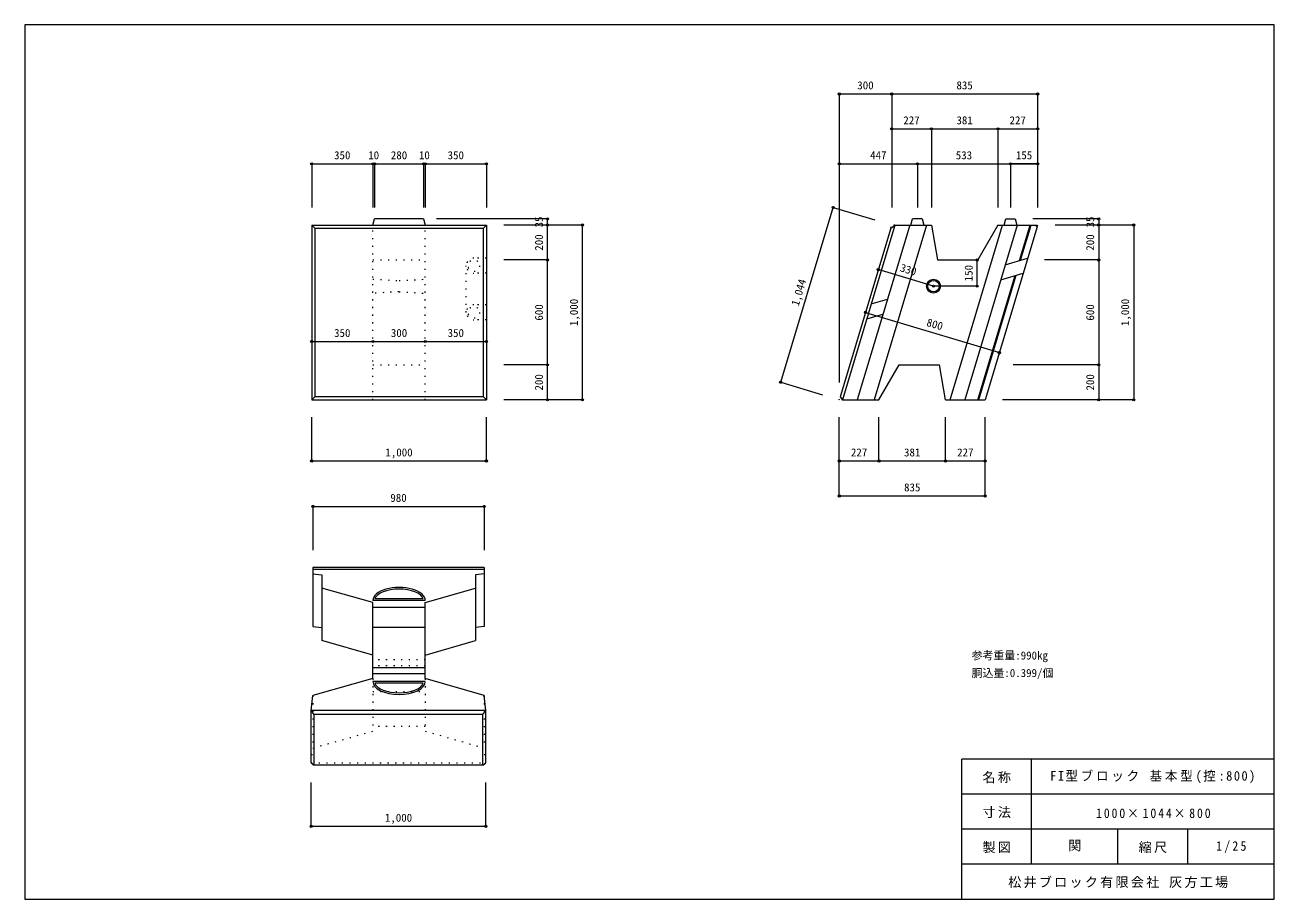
# Model space of a CAD drawing. Units: millimetres, scale not verified. Extents: x 138 to 7288, y 125 to 5125.
import ezdxf
from ezdxf.enums import TextEntityAlignment as Align

# ---------------------------------------------------------------- set-up
doc = ezdxf.new("R2010")
doc.units = ezdxf.units.MM
doc.header["$LTSCALE"] = 25
doc.header["$PDMODE"] = 32
doc.header["$PDSIZE"] = 12.5
doc.linetypes.add('DOTTED', pattern=[1.75, 0.25, -1.5])
for name, color, linetype, lineweight in [('_0-0_', 7, 'Continuous', 18), ('_0-1_', 7, 'Continuous', 18), ('_0-2_', 4, 'Continuous', 9)]:
    doc.layers.add(name, color=color, linetype=linetype, lineweight=lineweight)
doc.styles.add('ＭＳ ゴシック', font='')
doc.styles.get('ＭＳ ゴシック').set_extended_font_data('MS Gothic')

msp = doc.modelspace()

# ---------------------------------------------------------------- linework, layer by layer
at = {"layer": '_0-0_'}
for p, q in [((7287.5, 5125), (137.5, 5125)), ((137.5, 5125), (137.5, 125)), ((7287.5, 125), (7287.5, 5125)), ((7287.5, 925), (5500, 925)), ((5500, 125), (5500, 925)), ((5900, 325), (5900, 925)), ((7287.5, 725), (5500, 725)), ((7287.5, 525), (5500, 525)), ((6393.75, 325), (6393.75, 525)), ((6793.75, 325), (6793.75, 525)), ((7287.5, 325), (5500, 325)), ((137.5, 125), (7287.5, 125))]:
    msp.add_line(p, q, dxfattribs=at)
at = {"layer": '_0-1_'}
for p, q in [((2128.8, 3980.73), (2138.8, 4015.73)), ((2418.8, 4015.73), (2138.8, 4015.73)), ((2418.8, 4015.73), (2428.8, 3980.73)), ((5208.94, 3980.73), (5218.94, 4015.73)), ((5272.94, 4015.73), (5218.94, 4015.73)), ((5272.94, 4015.73), (5282.94, 3980.73)), ((5742.16, 3980.73), (5752.16, 4015.73)), ((5752.16, 4015.73), (5806.16, 4015.73)), ((5806.16, 4015.73), (5816.16, 3980.73)), ((1778.8, 3980.73), (1778.8, 2980.73)), ((1778.8, 3980.73), (2778.8, 3980.73)), ((1778.8, 3980.73), (1796.3, 3963.23)), ((1796.3, 3963.23), (1796.3, 2998.23)), ((1796.3, 3963.23), (2761.3, 3963.23)), ((2761.3, 3963.23), (2778.8, 3980.73)), ((2761.3, 2998.23), (2761.3, 3963.23)), ((2778.8, 3980.73), (2778.8, 2980.73)), ((5093.76, 3963.49), (4804.11, 2997.97)), ((5117.21, 3980.73), (4817.21, 2980.73)), ((5201.94, 3980.73), (4901.94, 2980.73)), ((5298.94, 3980.73), (4998.94, 2980.73)), ((5093.76, 3963.49), (5117.21, 3980.73)), ((5117.21, 3980.73), (5325.94, 3980.73)), ((5325.94, 3980.73), (5361.2, 3780.73)), ((5434.16, 2980.73), (5734.16, 3980.73)), ((5817.16, 3980.73), (5517.16, 2980.73)), ((5706.94, 3980.73), (5591.47, 3780.73)), ((5931.29, 3971.15), (5634.16, 2980.73)), ((5706.94, 3980.73), (5924.16, 3980.73)), ((5831.46, 3777.59), (5892.4, 3980.73)), ((5837.18, 3779.26), (5897.62, 3980.73)), ((5931.29, 3971.15), (5924.16, 3980.73)), ((5749, 3753.53), (5877.23, 3790.95)), ((5361.2, 3780.73), (5591.47, 3780.73)), ((5592.4, 2980.73), (5805.6, 3691.39)), ((5597.62, 2980.73), (5811.32, 3693.05)), ((5723.14, 3667.32), (5851.37, 3704.74)), ((4981.89, 3529.66), (5074.75, 3556.76)), ((4956.03, 3443.45), (5048.89, 3470.55)), ((5025.94, 2980.73), (5141.41, 3180.73)), ((5141.41, 3180.73), (5371.67, 3180.73)), ((5406.94, 2980.73), (5371.67, 3180.73)), ((1778.8, 2980.73), (1796.3, 2998.23)), ((1778.8, 2980.73), (2778.8, 2980.73)), ((2761.3, 2998.23), (1796.3, 2998.23)), ((2761.3, 2998.23), (2778.8, 2980.73)), ((4804.11, 2997.97), (4817.21, 2980.73)), ((4817.21, 2980.73), (5025.94, 2980.73)), ((5406.94, 2980.73), (5634.16, 2980.73)), ((5434.16, 2980.73), (5634.16, 2980.73)), ((2765.95, 2020.82), (1785.95, 2020.82)), ((1785.95, 2020.82), (1785.95, 1684.28)), ((2765.95, 2010.82), (1785.95, 2010.82)), ((2765.95, 2020.82), (2765.95, 1684.28)), ((1785.95, 1984.28), (1835.95, 1979.06)), ((1835.95, 1979.06), (1835.95, 1603.82)), ((2765.95, 1984.28), (2715.95, 1979.06)), ((2715.95, 1979.06), (2715.95, 1603.82)), ((2128.8, 1820.82), (1835.95, 1903.82)), ((2428.8, 1820.82), (2715.95, 1903.82)), ((2428.8, 1832.82), (2128.8, 1832.82)), ((2128.8, 1385.6), (2128.8, 1820.82)), ((2128.8, 1793.82), (2428.8, 1793.82)), ((2417.13, 1842.82), (2140.47, 1842.82)), ((2428.8, 1385.6), (2428.8, 1820.82)), ((1785.95, 1684.28), (1835.95, 1679.06)), ((2428.8, 1678.13), (2128.8, 1678.13)), ((2765.95, 1684.28), (2715.95, 1679.06)), ((2128.8, 1520.82), (1835.95, 1603.82)), ((2428.8, 1520.82), (2715.95, 1603.82)), ((2428.8, 1447.86), (2128.8, 1447.86)), ((2128.8, 1385.6), (1785.95, 1288.6)), ((2428.8, 1412.6), (2128.8, 1412.6)), ((2428.8, 1369.6), (2128.8, 1369.6)), ((2417.13, 1359.6), (2140.47, 1359.6)), ((2765.95, 1288.6), (2428.8, 1385.6)), ((1775.95, 1203.87), (1785.95, 1288.6)), ((2775.95, 1203.87), (2765.95, 1288.6)), ((1793.45, 1180.42), (1775.95, 1203.87)), ((2775.95, 1203.87), (1775.95, 1203.87)), ((1775.95, 903.87), (1775.95, 1203.87)), ((2758.45, 1180.42), (1793.45, 1180.42)), ((1793.45, 890.77), (1793.45, 1180.42)), ((2758.45, 1180.42), (2775.95, 1203.87)), ((2758.45, 890.77), (2758.45, 1180.42)), ((2775.95, 903.87), (2775.95, 1203.87)), ((1775.95, 903.87), (1793.45, 890.77)), ((2758.45, 890.77), (1793.45, 890.77)), ((2758.45, 890.77), (2775.95, 903.87))]:
    msp.add_line(p, q, dxfattribs=at)
at = {"layer": '_0-1_', "linetype": 'DOTTED'}
for p, q in [((2128.8, 2980.73), (2128.8, 3980.73)), ((2428.8, 2980.73), (2428.8, 3980.73)), ((5093.76, 3963.49), (5098.94, 3980.73)), ((5117.21, 3980.73), (5098.94, 3980.73)), ((5924.16, 3980.73), (5934.16, 3980.73)), ((5934.16, 3980.73), (5931.29, 3971.15)), ((2778.8, 3790.95), (2706.9, 3790.95)), ((2128.8, 3780.73), (2428.8, 3780.73)), ((2663.8, 3480.71), (2663.8, 3747.84)), ((2128.8, 3670.73), (2278.8, 3663.23)), ((2278.8, 3663.23), (2428.8, 3670.73)), ((2778.8, 3704.74), (2706.9, 3704.74)), ((2278.8, 3598.23), (2128.8, 3590.73)), ((2278.8, 3598.23), (2428.8, 3590.73)), ((2778.8, 3523.81), (2706.9, 3523.81)), ((2778.8, 3437.61), (2706.9, 3437.61)), ((2128.8, 3180.73), (2428.8, 3180.73)), ((4798.94, 2980.73), (4804.11, 2997.97)), ((4817.21, 2980.73), (4798.94, 2980.73)), ((2428.8, 1493.82), (2128.8, 1493.82)), ((2428.8, 1458.82), (2128.8, 1458.82)), ((2128.8, 1385.6), (2128.8, 1085.6)), ((2428.8, 1385.6), (2428.8, 1085.6)), ((1785.95, 1288.6), (1785.95, 988.6)), ((2128.8, 1311.6), (2428.8, 1311.6)), ((2765.95, 1288.6), (2765.95, 988.6)), ((1785.95, 988.6), (2128.8, 1085.6)), ((2428.8, 1112.6), (2128.8, 1112.6)), ((2428.8, 1085.6), (2765.95, 988.6)), ((1775.95, 903.87), (1785.95, 988.6)), ((2775.95, 903.87), (2765.95, 988.6)), ((1775.95, 903.87), (2775.95, 903.87))]:
    msp.add_line(p, q, dxfattribs=at)
for centre in [(2706.9, 3747.84), (2706.9, 3480.71)]:
    msp.add_circle(centre, 33.1, dxfattribs=at)
at = {"layer": '_0-1_'}
for radius in [40, 32.5]:
    msp.add_circle((5338.47, 3630.73), radius, dxfattribs=at)
at = {"layer": '_0-1_', "linetype": 'DOTTED'}
for centre in [(2706.9, 3747.84), (2706.9, 3480.71)]:
    msp.add_arc(centre, 43.1, 90, 270, dxfattribs=at)
at = {"layer": '_0-1_'}
for centre, major_axis, ratio, start_param, end_param in [((2278.8, 1832.82), (150, 0), 0.5, 6.2831853, 9.424778), ((2278.8, 1832.82), (140, 0), 0.464286, 0.1544596, 2.9871331), ((2278.8, 1369.6), (150, 0), 0.5, 3.1415927, 6.2831853), ((2278.8, 1369.6), (140, 0), 0.464286, 3.2960523, 6.1287257)]:
    msp.add_ellipse(centre, major_axis=major_axis, ratio=ratio, start_param=start_param, end_param=end_param, dxfattribs=at)
at = {"layer": '_0-2_'}
for p, q in [((4798.94, 4730.73), (5934.16, 4730.73)), ((4798.94, 4730.73), (4798.94, 3080.73)), ((5098.94, 4730.73), (5098.94, 4080.73)), ((5934.16, 4730.73), (5934.16, 4080.73)), ((5098.94, 4530.73), (5098.94, 4080.73)), ((5098.94, 4530.73), (5934.16, 4530.73)), ((5325.94, 4530.73), (5325.94, 4080.73)), ((5706.94, 4530.73), (5706.94, 4080.73)), ((1778.8, 4330.73), (2778.8, 4330.73)), ((1778.8, 4330.73), (1778.8, 4080.73)), ((2128.8, 4330.73), (2128.8, 4080.73)), ((2138.8, 4330.73), (2138.8, 4080.73)), ((2418.8, 4330.73), (2418.8, 4080.73)), ((2428.8, 4330.73), (2428.8, 4080.73)), ((2778.8, 4330.73), (2778.8, 4080.73)), ((4798.94, 4330.73), (5934.16, 4330.73)), ((5245.94, 4330.73), (5245.94, 4080.73)), ((5245.94, 4330.73), (5245.94, 4080.73)), ((5779.16, 4330.73), (5779.16, 4080.73)), ((5934.16, 4330.73), (5779.16, 4330.73)), ((4463.7, 3081.3), (4763.7, 4081.3)), ((4763.7, 4081.3), (5003.15, 4009.46)), ((3128.8, 4015.73), (2493.8, 4015.73)), ((3128.8, 2980.73), (3128.8, 4015.73)), ((6284.16, 4015.73), (5906.16, 4015.73)), ((6284.16, 4015.73), (6284.16, 3980.73)), ((3328.8, 3980.73), (2878.8, 3980.73)), ((3178.8, 3980.73), (2878.8, 3980.73)), ((3328.8, 2980.73), (3328.8, 3980.73)), ((6484.16, 3980.73), (6034.16, 3980.73)), ((6284.16, 3980.73), (6284.16, 2980.73)), ((6484.16, 3980.73), (6484.16, 2980.73)), ((3128.8, 3780.73), (2878.8, 3780.73)), ((5338.47, 3630.73), (5022.38, 3725.55)), ((5588.47, 3630.73), (5588.47, 3780.73)), ((6284.16, 3780.73), (5974.16, 3780.73)), ((5588.47, 3630.73), (5338.47, 3630.73)), ((4948.94, 3480.73), (5715.2, 3250.85)), ((1778.8, 3314.06), (2778.8, 3314.06)), ((3128.8, 3180.73), (2878.8, 3180.73)), ((6284.16, 3180.73), (5794.16, 3180.73)), ((4463.7, 3081.3), (4703.15, 3009.46)), ((3328.8, 2980.73), (2878.8, 2980.73)), ((6484.16, 2980.73), (5734.16, 2980.73)), ((1778.8, 2630.73), (1778.8, 2880.73)), ((2778.8, 2630.73), (2778.8, 2880.73)), ((4798.94, 2430.73), (4798.94, 2880.73)), ((5025.94, 2630.73), (5025.94, 2880.73)), ((5406.94, 2630.73), (5406.94, 2880.73)), ((5634.16, 2430.73), (5634.16, 2880.73)), ((1778.8, 2630.73), (2778.8, 2630.73)), ((4798.94, 2630.73), (5634.16, 2630.73)), ((1785.95, 2370.82), (2765.95, 2370.82)), ((1785.95, 2370.82), (1785.95, 2120.82)), ((2765.95, 2370.82), (2765.95, 2120.82)), ((4798.94, 2430.73), (5634.16, 2430.73)), ((1775.95, 540.77), (1775.95, 790.77)), ((2775.95, 540.77), (2775.95, 790.77)), ((1775.95, 540.77), (2775.95, 540.77))]:
    msp.add_line(p, q, dxfattribs=at)
for p in [(4798.94, 4730.73), (5098.94, 4730.73), (5934.16, 4730.73), (5098.94, 4530.73), (5325.94, 4530.73), (5706.94, 4530.73), (5934.16, 4530.73), (1778.8, 4330.73), (2128.8, 4330.73), (2138.8, 4330.73), (2418.8, 4330.73), (2428.8, 4330.73), (2778.8, 4330.73), (4798.94, 4330.73), (5245.94, 4330.73), (5779.16, 4330.73), (5934.16, 4330.73), (4763.7, 4081.3), (3128.8, 4015.73), (6284.16, 4015.73), (3128.8, 3980.73), (3328.8, 3980.73), (6284.16, 3980.73), (6484.16, 3980.73), (3128.8, 3780.73), (5022.38, 3725.55), (5588.47, 3780.73), (6284.16, 3780.73), (5338.47, 3630.73), (5588.47, 3630.73), (4948.94, 3480.73), (1778.8, 3314.06), (2128.8, 3314.06), (2428.8, 3314.06), (2778.8, 3314.06), (5715.2, 3250.85), (3128.8, 3180.73), (6284.16, 3180.73), (4463.7, 3081.3), (3128.8, 2980.73), (3328.8, 2980.73), (6284.16, 2980.73), (6484.16, 2980.73), (1778.8, 2630.73), (2778.8, 2630.73), (4798.94, 2630.73), (5025.94, 2630.73), (5406.94, 2630.73), (5634.16, 2630.73), (4798.94, 2430.73), (5634.16, 2430.73), (1785.95, 2370.82), (2765.95, 2370.82), (1775.95, 540.77), (2775.95, 540.77)]:
    msp.add_point(p, dxfattribs=at)
at = {"layer": '_0-2_', "color": 7}
msp.add_point((5338.47, 3630.73), dxfattribs=at)

# ---------------------------------------------------------------- texts
at = {"layer": '_0-0_', "color": 4, "style": 'ＭＳ ゴシック'}
for s, p in [('参考重量:990㎏', (5556.25, 1481.25)), ('胴込量:0.399/個', (5556.25, 1381.25))]:
    msp.add_text(s, height=45.82, dxfattribs=at).set_placement(p, align=Align.BOTTOM_LEFT)
at = {"layer": '_0-0_', "style": 'ＭＳ ゴシック'}
msp.add_text('関', height=54.99, dxfattribs=at).set_placement((6109.38, 387.5), align=Align.BOTTOM_LEFT)
at = {"layer": '_0-0_', "char_height": 54.99, "attachment_point": 7, "style": 'ＭＳ ゴシック'}
for s, insert in [('\\T1.23;\\W0.95;FI型ブロック\\~基本型(控:800)', (6006.25, 787.5)), ('\\T1.17;名称', (5618.75, 787.5)), ('\\T1.17;寸法', (5618.75, 587.5)), ('\\T1.32;\\W0.9;1000×1044×800', (6268.75, 587.5)), ('\\T1.17;製図', (5618.75, 387.5)), ('\\T1.17;縮尺', (6512.5, 387.5)), ('\\T1.38;\\W0.9;1/25', (6956.25, 387.5)), ('\\T1.17;松井ブロック有限会社\\~灰方工場', (5765.62, 187.5))]:
    msp.add_mtext(s, dxfattribs=dict(at, insert=insert))
at = {"layer": '_0-2_', "style": 'ＭＳ ゴシック'}
for s, p in [('300', (4902.06, 4743.23)), ('835', (5469.67, 4743.23)), ('227', (5165.56, 4543.23)), ('381', (5469.56, 4543.23)), ('227', (5773.67, 4543.23)), ('350', (1906.92, 4343.23)), ('10', (2102.55, 4343.23)), ('280', (2231.92, 4343.23)), ('10', (2392.55, 4343.23)), ('350', (2556.92, 4343.23)), ('447', (4975.56, 4343.23)), ('533', (5465.67, 4343.23)), ('155', (5809.79, 4343.23)), ('155', (5809.79, 4343.23)), ('350', (1906.92, 3326.56)), ('300', (2231.92, 3326.56)), ('350', (2556.92, 3326.56)), ('1,000', (2200.67, 2643.23)), ('227', (4865.56, 2643.23)), ('381', (5169.56, 2643.23)), ('227', (5473.67, 2643.23)), ('980', (2229.07, 2383.32)), ('835', (5169.67, 2443.23)), ('1,000', (2197.82, 553.27))]:
    msp.add_text(s, height=45.82, dxfattribs=at).set_placement(p, align=Align.BOTTOM_LEFT)
for s, rotation, p in [('35', 90, (3116.3, 3966.98)), ('35', 90, (6271.66, 3966.98)), ('200', 90, (3116.3, 3833.85)), ('200', 90, (6271.66, 3833.85)), ('330', 343.301, (5139.12, 3703.58)), ('150', 90, (5575.97, 3658.85)), ('1,044', 73.301, (4579.28, 3510.06)), ('600', 90, (3116.3, 3433.85)), ('1,000', 90, (3316.3, 3402.6)), ('600', 90, (6271.66, 3433.85)), ('1,000', 90, (6471.66, 3402.6)), ('800', 343.301, (5290.76, 3391.23)), ('200', 90, (3116.3, 3033.85)), ('200', 90, (6271.66, 3033.85))]:
    msp.add_text(s, height=45.82, rotation=rotation, dxfattribs=at).set_placement(p, align=Align.BOTTOM_LEFT)

doc.saveas('drawing.dxf')
